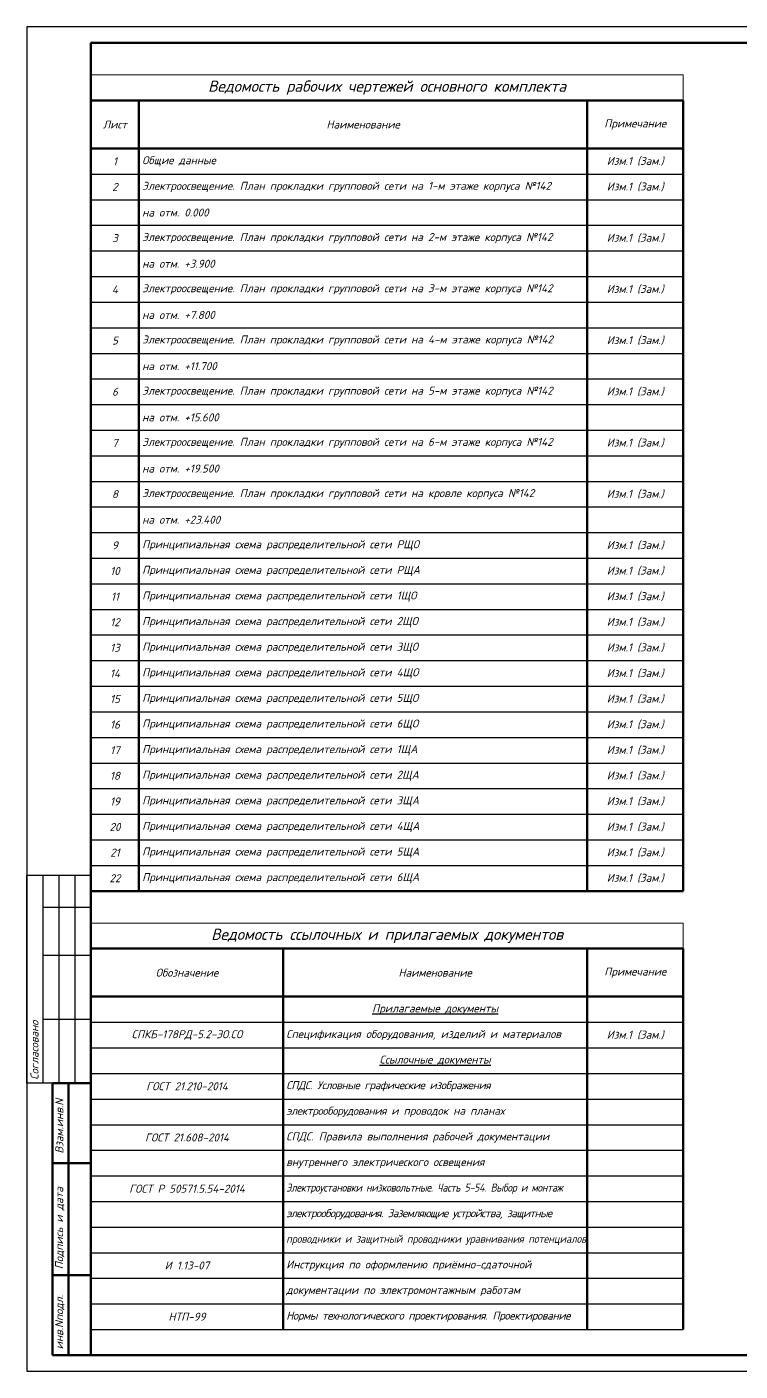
# Model space of a CAD drawing. Header units: millimetres. Extents: x 0 to 891, y -360 to 420.
# Drawn here: x 0 to 222.8, y 0 to 420 of the extents above; entities that cross this region are included whole.
import ezdxf

# ---------------------------------------------------------------- set-up
doc = ezdxf.new("R2010")
doc.units = ezdxf.units.MM
doc.layers.add('Рамка', color=7, linetype='Continuous')
doc.layers.add('ЭС', color=7, linetype='Continuous')
doc.styles.add('2.5', font='isocpeui.ttf', dxfattribs={"height": 2.5})
doc.styles.add('3.5', font='isocpeui.ttf', dxfattribs={"height": 3.5})

# ---------------------------------------------------------------- blocks, each defined once
blk = doc.blocks.new('*T2')
at = {"layer": 'Defpoints', "color": 8, "linetype": 'ByBlock', "lineweight": 0, "transparency": 16777216}
for p, q in [((0, 0), (185, 0)), ((0, 0), (0, -8)), ((185, 0), (185, -8))]:
    blk.add_line(p, q, dxfattribs=at)
at = {"layer": 'ЭС', "color": 0, "linetype": 'ByBlock', "lineweight": 50, "transparency": 16777216}
for p, q in [((0, -8), (185, -8)), ((0, -8), (0, -255)), ((15, -8), (15, -255)), ((155, -8), (155, -255)), ((185, -8), (185, -255)), ((0, -23), (185, -23)), ((0, -255), (185, -255))]:
    blk.add_line(p, q, dxfattribs=at)
at = {"layer": 'ЭС', "color": 0, "linetype": 'ByBlock', "lineweight": 30, "transparency": 16777216}
for p, q in [((0, -31), (185, -31)), ((0, -39), (185, -39)), ((0, -47), (185, -47)), ((0, -55), (185, -55)), ((0, -63), (185, -63)), ((0, -71), (185, -71)), ((0, -79), (185, -79)), ((0, -87), (185, -87)), ((0, -95), (185, -95)), ((0, -103), (185, -103)), ((0, -111), (185, -111)), ((0, -119), (185, -119)), ((0, -127), (185, -127)), ((0, -135), (185, -135)), ((0, -143), (185, -143)), ((0, -151), (185, -151)), ((0, -159), (185, -159)), ((0, -167), (185, -167)), ((0, -175), (185, -175)), ((0, -183), (185, -183)), ((0, -191), (185, -191)), ((0, -199), (185, -199)), ((0, -207), (185, -207)), ((0, -215), (185, -215)), ((0, -223), (185, -223)), ((0, -231), (185, -231)), ((0, -239), (185, -239)), ((0, -247), (185, -247))]:
    blk.add_line(p, q, dxfattribs=at)
at = {"layer": 'ЭС', "color": 0, "transparency": 16777216}
for s, insert, char_height, width, attachment_point, style in [('{\\fISOCPEUR|b1|i1|c204|p34;Ведомость рабочих чертежей основного комплекта}', (92.5, -4), 3.5, 183, 5, '3.5'), ('Лист', (7.5, -15.5), 2.5, 13, 5, '2.5'), ('Наименование', (85, -15.5), 2.5, 138, 5, '2.5'), ('Примечание', (170, -15.5), 2.5, 28, 5, '2.5'), ('1', (7.5, -27), 2.5, 13, 5, '2.5'), ('Общие данные', (16, -27), 2.5, 138, 4, '2.5'), ('Изм.1 (Зам.)', (170, -27), 2.5, 28, 5, '2.5'), ('Электроосвещение. План прокладки групповой сети на 1-м этаже корпуса №142', (16, -35), 2.5, 138, 4, '2.5'), ('Изм.1 (Зам.)', (170, -35), 2.5, 28, 5, '2.5'), ('2', (7.5, -35), 2.5, 13, 5, '2.5'), ('на отм. 0.000', (16, -43), 2.5, 138, 4, '2.5'), ('3', (7.5, -51), 2.5, 13, 5, '2.5'), ('Электроосвещение. План прокладки групповой сети на 2-м этаже корпуса №142', (16, -51), 2.5, 138, 4, '2.5'), ('Изм.1 (Зам.)', (170, -51), 2.5, 28, 5, '2.5'), ('на отм. +3.900', (16, -59), 2.5, 138, 4, '2.5'), ('4', (7.5, -67), 2.5, 13, 5, '2.5'), ('Электроосвещение. План прокладки групповой сети на 3-м этаже корпуса №142', (16, -67), 2.5, 138, 4, '2.5'), ('Изм.1 (Зам.)', (170, -67), 2.5, 28, 5, '2.5'), ('на отм. +7.800', (16, -75), 2.5, 138, 4, '2.5'), ('5', (7.5, -83), 2.5, 13, 5, '2.5'), ('Электроосвещение. План прокладки групповой сети на 4-м этаже корпуса №142', (16, -83), 2.5, 138, 4, '2.5'), ('Изм.1 (Зам.)', (170, -83), 2.5, 28, 5, '2.5'), ('на отм. +11.700', (16, -91), 2.5, 138, 4, '2.5'), ('6', (7.5, -99), 2.5, 13, 5, '2.5'), ('Электроосвещение. План прокладки групповой сети на 5-м этаже корпуса №142', (16, -99), 2.5, 138, 4, '2.5'), ('Изм.1 (Зам.)', (170, -99), 2.5, 28, 5, '2.5'), ('на отм. +15.600', (16, -107), 2.5, 138, 4, '2.5'), ('Электроосвещение. План прокладки групповой сети на 6-м этаже корпуса №142', (16, -115), 2.5, 138, 4, '2.5'), ('Изм.1 (Зам.)', (170, -115), 2.5, 28, 5, '2.5'), ('7', (7.5, -115), 2.5, 13, 5, '2.5'), ('на отм. +19.500', (16, -123), 2.5, 138, 4, '2.5'), ('8', (7.5, -131), 2.5, 13, 5, '2.5'), ('Электроосвещение. План прокладки групповой сети на кровле корпуса №142', (16, -131), 2.5, 138, 4, '2.5'), ('Изм.1 (Зам.)', (170, -131), 2.5, 28, 5, '2.5'), ('на отм. +23.400', (16, -139), 2.5, 138, 4, '2.5'), ('9', (7.5, -147), 2.5, 13, 5, '2.5'), ('Принципиальная схема распределительной сети РЩО', (16, -147), 2.5, 138, 4, '2.5'), ('Изм.1 (Зам.)', (170, -147), 2.5, 28, 5, '2.5'), ('10', (7.5, -155), 2.5, 13, 5, '2.5'), ('Принципиальная схема распределительной сети РЩА', (16, -155), 2.5, 138, 4, '2.5'), ('Изм.1 (Зам.)', (170, -155), 2.5, 28, 5, '2.5'), ('11', (7.5, -163), 2.5, 13, 5, '2.5'), ('Принципиальная схема распределительной сети 1ЩО', (16, -163), 2.5, 138, 4, '2.5'), ('Изм.1 (Зам.)', (170, -163), 2.5, 28, 5, '2.5'), ('12', (7.5, -171), 2.5, 13, 5, '2.5'), ('Принципиальная схема распределительной сети 2ЩО', (16, -171), 2.5, 138, 4, '2.5'), ('Изм.1 (Зам.)', (170, -171), 2.5, 28, 5, '2.5'), ('13', (7.5, -179), 2.5, 13, 5, '2.5'), ('Принципиальная схема распределительной сети 3ЩО', (16, -179), 2.5, 138, 4, '2.5'), ('Изм.1 (Зам.)', (170, -179), 2.5, 28, 5, '2.5'), ('14', (7.5, -187), 2.5, 13, 5, '2.5'), ('Принципиальная схема распределительной сети 4ЩО', (16, -187), 2.5, 138, 4, '2.5'), ('Изм.1 (Зам.)', (170, -187), 2.5, 28, 5, '2.5'), ('15', (7.5, -195), 2.5, 13, 5, '2.5'), ('Принципиальная схема распределительной сети 5ЩО', (16, -195), 2.5, 138, 4, '2.5'), ('Изм.1 (Зам.)', (170, -195), 2.5, 28, 5, '2.5'), ('Принципиальная схема распределительной сети 6ЩО', (16, -203), 2.5, 138, 4, '2.5'), ('Изм.1 (Зам.)', (170, -203), 2.5, 28, 5, '2.5'), ('16', (7.5, -203), 2.5, 13, 5, '2.5'), ('17', (7.5, -211), 2.5, 13, 5, '2.5'), ('Принципиальная схема распределительной сети 1ЩА', (16, -211), 2.5, 138, 4, '2.5'), ('Изм.1 (Зам.)', (170, -211), 2.5, 28, 5, '2.5'), ('18', (7.5, -219), 2.5, 13, 5, '2.5'), ('Принципиальная схема распределительной сети 2ЩА', (16, -219), 2.5, 138, 4, '2.5'), ('Изм.1 (Зам.)', (170, -219), 2.5, 28, 5, '2.5'), ('19', (7.5, -227), 2.5, 13, 5, '2.5'), ('Принципиальная схема распределительной сети 3ЩА', (16, -227), 2.5, 138, 4, '2.5'), ('Изм.1 (Зам.)', (170, -227), 2.5, 28, 5, '2.5'), ('20', (7.5, -235), 2.5, 13, 5, '2.5'), ('Принципиальная схема распределительной сети 4ЩА', (16, -235), 2.5, 138, 4, '2.5'), ('Изм.1 (Зам.)', (170, -235), 2.5, 28, 5, '2.5'), ('21', (7.5, -243), 2.5, 13, 5, '2.5'), ('Принципиальная схема распределительной сети 5ЩА', (16, -243), 2.5, 138, 4, '2.5'), ('Изм.1 (Зам.)', (170, -243), 2.5, 28, 5, '2.5'), ('22', (7.5, -251), 2.5, 13, 5, '2.5'), ('Принципиальная схема распределительной сети 6ЩА', (16, -251), 2.5, 138, 4, '2.5'), ('Изм.1 (Зам.)', (170, -251), 2.5, 28, 5, '2.5')]:
    blk.add_mtext(s, dxfattribs=dict(at, insert=insert, char_height=char_height, width=width, attachment_point=attachment_point, style=style))
blk = doc.blocks.new('*T3')
at = {"layer": 'Defpoints', "color": 8, "linetype": 'ByBlock', "lineweight": 0, "transparency": 16777216}
for p, q in [((210, 265), (395, 265)), ((210, 265), (210, 257)), ((395, 265), (395, 257)), ((0, 0), (185, 0)), ((0, 0), (0, -8)), ((185, 0), (185, -8))]:
    blk.add_line(p, q, dxfattribs=at)
at = {"layer": 'ЭС', "color": 0, "linetype": 'ByBlock', "lineweight": 50, "transparency": 16777216}
for p, q in [((210, 257), (395, 257)), ((210, 257), (210, 106)), ((270, 257), (270, 106)), ((365, 257), (365, 106)), ((395, 257), (395, 106)), ((210, 106), (395, 106)), ((0, -8), (185, -8)), ((0, -8), (0, -127)), ((60, -8), (60, -127)), ((155, -8), (155, -127)), ((185, -8), (185, -127)), ((0, -23), (185, -23))]:
    blk.add_line(p, q, dxfattribs=at)
at = {"layer": 'ЭС', "color": 0, "linetype": 'ByBlock', "lineweight": 30, "transparency": 16777216}
for p, q in [((210, 242), (395, 242)), ((210, 234), (395, 234)), ((210, 226), (395, 226)), ((210, 218), (395, 218)), ((210, 210), (395, 210)), ((210, 202), (395, 202)), ((210, 194), (395, 194)), ((210, 186), (395, 186)), ((210, 178), (395, 178)), ((210, 170), (395, 170)), ((210, 162), (395, 162)), ((210, 154), (395, 154)), ((210, 146), (395, 146)), ((210, 138), (395, 138)), ((210, 130), (395, 130)), ((210, 122), (395, 122)), ((210, 114), (395, 114)), ((0, -31), (185, -31)), ((0, -39), (185, -39)), ((0, -47), (185, -47)), ((0, -55), (185, -55)), ((0, -63), (185, -63)), ((0, -71), (185, -71)), ((0, -79), (185, -79)), ((0, -87), (185, -87)), ((0, -95), (185, -95)), ((0, -103), (185, -103)), ((0, -111), (185, -111)), ((0, -119), (185, -119)), ((0, -127), (185, -127))]:
    blk.add_line(p, q, dxfattribs=at)
at = {"layer": 'ЭС', "color": 0, "transparency": 16777216}
for s, insert, char_height, width, attachment_point, style in [('{\\fISOCPEUR|b1|i1|c204|p34;Ведомость ссылочных и прилагаемых документов}', (302.5, 261), 3.5, 183, 5, '3.5'), ('Обозначение', (240, 249.5), 2.5, 58, 5, '2.5'), ('Наименование', (317.5, 249.5), 2.5, 93, 5, '2.5'), ('Примечание', (380, 249.5), 2.5, 28, 5, '2.5'), ('{\\C256;силовых электроустановок промышленных предприятий}', (271, 238), 2.5, 93, 4, '2.5'), ('НТП. Редакция 1996 г', (240, 230), 2.5, 58, 5, '2.5'), ('{\\T0.95;\\C256;Нормы технологического проектирования. Проектирование}', (271, 230), 2.5, 93, 4, '2.5'), ('осветительных электроустановок промышленных', (271, 222), 2.5, 93, 4, '2.5'), ('предприятий. Внутреннее освещение', (271, 214), 2.5, 93, 4, '2.5'), ('ПУЭ', (240, 206), 2.5, 58, 5, '2.5'), ('Правила устройств электроустановок', (271, 206), 2.5, 93, 4, '2.5'), ('СНиП 12-01-2004', (240, 198), 2.5, 58, 5, '2.5'), ('Организация строительства', (271, 198), 2.5, 93, 4, '2.5'), ('СП 52.13330-2011', (240, 190), 2.5, 58, 5, '2.5'), ('Естественное и искусственное освещение', (271, 190), 2.5, 93, 4, '2.5'), ('\\A1;{\\C256;СП 76.13330.2016}', (240, 182), 2.5, 58, 5, '2.5'), ('Электротехнические устройства', (271, 182), 2.5, 93, 4, '2.5'), ('СП 256.1325800.2016', (240, 174), 2.5, 58, 5, '2.5'), ('Электроустановки жилых и общественных зданий.', (271, 174), 2.5, 93, 4, '2.5'), ('Правила проектирования и монтажа', (271, 166), 2.5, 93, 4, '2.5'), ('Типовой альбом А7-2010', (240, 158), 2.5, 58, 5, '2.5'), ('Защитное заземление и уравнивание потенциалов в', (271, 158), 2.5, 93, 4, '2.5'), ('электроустановках', (271, 150), 2.5, 93, 4, '2.5'), ('Типовой альбом 5.407-64', (240, 142), 2.5, 58, 5, '2.5'), ('Установка одиночных навесных и протяжных ящиков,', (271, 142), 2.5, 93, 4, '2.5'), ('коробок с зажимами, щитков освещения и токоподводы', (271, 134), 2.5, 93, 4, '2.5'), ('Типовой альбом 5.407-83', (240, 126), 2.5, 58, 5, '2.5'), ('Установка выключателей и штепсельных розеток', (271, 126), 2.5, 93, 4, '2.5'), ('Типовой альбом 5.407-90', (240, 118), 2.5, 58, 5, '2.5'), ('Установка светильников с люминесцентными лампами в', (271, 118), 2.5, 93, 4, '2.5'), ('производственных помещениях', (271, 110), 2.5, 93, 4, '2.5'), ('{\\fISOCPEUR|b1|i1|c204|p34;Ведомость ссылочных и прилагаемых документов}', (92.5, -4), 3.5, 183, 5, '3.5'), ('Обозначение', (30, -15.5), 2.5, 58, 5, '2.5'), ('Наименование', (107.5, -15.5), 2.5, 93, 5, '2.5'), ('Примечание', (170, -15.5), 2.5, 28, 5, '2.5'), ('{\\fISOCPEUR|b1|i1|c204|p34;\\LПрилагаемые документы}', (107.5, -27), 2.5, 93, 5, '2.5'), ('СПКБ-178РД-5.2-ЭО.СО', (30, -35), 2.5, 58, 5, '2.5'), ('Спецификация оборудования, изделий и материалов', (61, -35), 2.5, 93, 4, '2.5'), ('Изм.1 (Зам.)', (170, -35), 2.5, 28, 5, '2.5'), ('{\\fISOCPEUR|b1|i1|c204|p34;\\LСсылочные документы}', (107.5, -43), 2.5, 93, 5, '2.5'), ('ГОСТ 21.210-2014', (30, -51), 2.5, 58, 5, '2.5'), ('{\\T0.95;СПДС. Условные графические изображения}', (61, -51), 2.5, 93, 4, '2.5'), ('{\\T0.95;электрооборудования} и проводок на планах', (61, -59), 2.5, 93, 4, '2.5'), ('ГОСТ 21.608-2014', (30, -67), 2.5, 58, 5, '2.5'), ('СПДС. Правила выполнения рабочей документации', (61, -67), 2.5, 93, 4, '2.5'), ('внутреннего электрического освещения', (61, -75), 2.5, 93, 4, '2.5'), ('ГОСТ Р 50571.5.54-2014', (30, -83), 2.5, 58, 5, '2.5'), ('{\\W0.9;\\T0.95;Электроустановки низковольтные. Часть 5-54. Выбор и монтаж}', (61, -83), 2.5, 93, 4, '2.5'), ('{\\T0.9;электрооборудования. Заземляющие устройства, защитные}', (61, -91), 2.5, 93, 4, '2.5'), ('{\\W0.9;проводники и защитный проводники уравнивания потенциалов}', (61, -99), 2.5, 93, 4, '2.5'), ('И 1.13-07', (30, -107), 2.5, 58, 5, '2.5'), ('Инструкция по оформлению приёмно-сдаточной', (61, -107), 2.5, 93, 4, '2.5'), ('документации по электромонтажным работам', (61, -115), 2.5, 93, 4, '2.5'), ('{\\C256;НТП-99}', (30, -123), 2.5, 58, 5, '2.5'), ('{\\T0.95;\\C256;Нормы технологического проектирования. Проектирование}', (61, -123), 2.5, 93, 4, '2.5')]:
    blk.add_mtext(s, dxfattribs=dict(at, insert=insert, char_height=char_height, width=width, attachment_point=attachment_point, style=style))

msp = doc.modelspace()

# ---------------------------------------------------------------- linework, layer by layer
at = {"layer": 'Рамка', "lineweight": 30}
msp.add_lwpolyline([(891, 420), (0, 420), (0, 0), (891, 0)], close=True, dxfattribs=at)
at = {"layer": 'Рамка', "lineweight": 50}
msp.add_lwpolyline([(886, 415), (20, 415), (20, 5), (886, 5)], close=True, dxfattribs=at)
at = {"layer": 'Рамка', "lineweight": 30}
for points in [[(20, 90), (0, 90), (0, 155), (20, 155), (20, 90)], [(5, 155), (5, 90)], [(10, 155), (10, 90)], [(15, 155), (15, 90)], [(5, 145), (20, 145)], [(5, 130), (20, 130)], [(5, 110), (20, 110)]]:
    msp.add_lwpolyline(points, dxfattribs=at)
at = {"layer": 'Рамка', "lineweight": 50}
for points in [[(8, 5), (20, 5), (20, 90), (8, 90), (8, 5)], [(13, 90), (13, 5)], [(8, 65), (20, 65)], [(8, 30), (20, 30)]]:
    msp.add_lwpolyline(points, dxfattribs=at)

# ---------------------------------------------------------------- block references
for name, p in [('*T2', (20, 405)), ('*T3', (20, 140))]:
    msp.add_blockref(name, p)

# ---------------------------------------------------------------- texts
at = {"layer": 'Рамка', "style": '2.5'}
for s, p in [('Согласовано', (3.63, 91.04)), ('Взам.инв.N', (11.38, 67.96)), ('Подпись и дата', (11.33, 31.82)), ('инв.Nподл.', (11.33, 6.82))]:
    msp.add_text(s, height=2.5, rotation=90, dxfattribs=at).set_placement(p)

doc.saveas('drawing.dxf')
